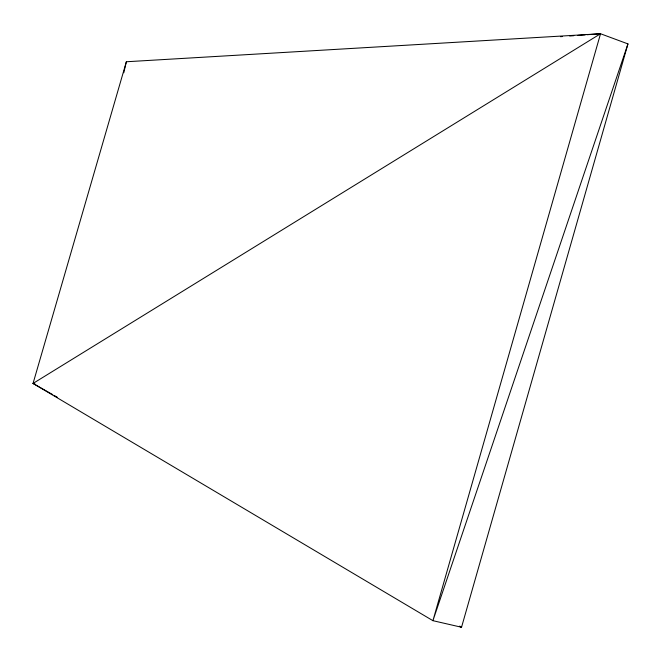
<?xml version="1.0" encoding="UTF-8"?>
<svg xmlns="http://www.w3.org/2000/svg" width="661" height="661" viewBox="0 0 661 661"><rect width="100%" height="100%" fill="white"/><g stroke="black" fill="none" stroke-linecap="round" stroke-linejoin="round"><path stroke-width="0.99" d="M123.781 72.784L126.358 61.754L600.535 33.744L627.95 43.907L461.535 627.256L432.922 620.679L33.05 383.438L126.358 61.754M587.166 34.719L600.535 33.744L432.922 620.679L627.95 43.907M52.773 394.658L33.05 383.438L600.535 33.744M560.437 36.677L562.494 36.529M569.691 36L573.806 35.702M577.921 35.405L585.109 34.876M33.05 383.438L34.95 383.934M54.566 395.683L57.251 397.211M461.535 627.256L459.742 626.24L461.535 627.256"/></g></svg>
